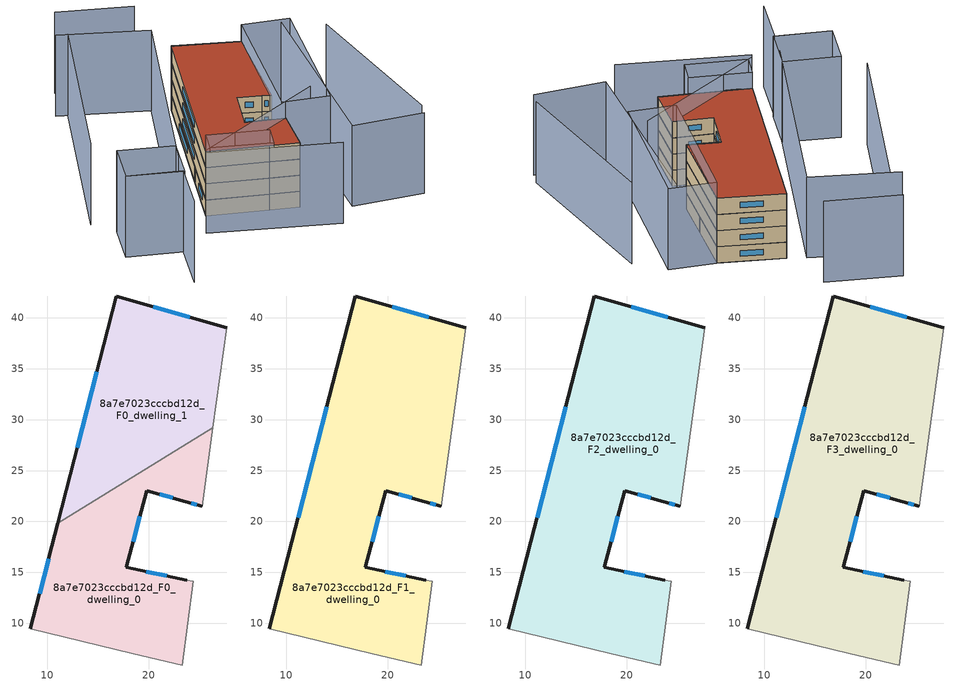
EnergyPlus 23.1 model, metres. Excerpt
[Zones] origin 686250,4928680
8a7e7023cccbd12d_F0_dwelling_0
 floor ground (EU_floor_Construction): 23.29,5.88 24.38,14.11 23.72,14.23 17.79,15.49 19.8,23.03 23.64,21.95 25.25,21.49 26.3,29.2 11.04,19.8 8.36,9.43 18.47,6.98 z0
 wall outside (EU_wall_Construction): 8.36,9.43 11.04,19.8 / 25.25,21.49 23.64,21.95 19.8,23.03 17.79,15.49 23.72,14.23 z0:3
 wall adiabatic (EU_wall_Construction): 23.72,14.23 24.38,14.11 23.29,5.88 18.47,6.98 8.36,9.43 / 26.3,29.2 25.25,21.49 z0:3
 wall to 8a7e7023cccbd12d_F0_dwelling_1 (EU_wall_Construction): 11.04,19.8 26.3,29.2 z0:3
 window (EU_Window_Construction): 19.13,20.52 18.46,18 / 19.76,15.07 21.74,14.65 / 9.26,12.89 10.15,16.34 / 24.71,21.64 24.17,21.8 / 22.36,22.31 21.08,22.67 z1:2
8a7e7023cccbd12d_F0_dwelling_1
 floor ground (EU_floor_Construction): 26.3,29.2 27.64,39.03 16.81,42.16 11.04,19.8 z0
 wall outside (EU_wall_Construction): 11.04,19.8 16.81,42.16 27.64,39.03 z0:3
 wall adiabatic (EU_wall_Construction): 27.64,39.03 26.3,29.2 z0:3
 window (EU_Window_Construction): 20.42,41.12 24.03,40.07 / 12.96,27.25 14.88,34.71 z1:2
8a7e7023cccbd12d_F1_dwelling_0
 floor to 8a7e7023cccbd12d_F0_dwelling_0 (EU_floor_Construction): 23.29,5.88 24.38,14.11 23.72,14.23 17.79,15.49 19.8,23.03 23.64,21.95 25.25,21.49 26.3,29.2 11.04,19.8 8.36,9.43 18.47,6.98 z3
 floor to 8a7e7023cccbd12d_F0_dwelling_1 (EU_floor_Construction): 26.3,29.2 27.64,39.03 16.81,42.16 11.04,19.8 z3
 wall outside (EU_wall_Construction): 8.36,9.43 16.81,42.16 27.64,39.03 / 25.25,21.49 23.64,21.95 19.8,23.03 17.79,15.49 23.72,14.23 z3:6
 wall adiabatic (EU_wall_Construction): 23.72,14.23 24.38,14.11 23.29,5.88 18.47,6.98 8.36,9.43 / 27.64,39.03 25.25,21.49 z3:6
 window (EU_Window_Construction): 19.13,20.52 18.46,18 / 19.76,15.07 21.74,14.65 / 11.18,20.34 13.99,31.25 / 20.42,41.12 24.03,40.07 / 24.71,21.64 24.17,21.8 / 22.36,22.31 21.08,22.67 z4:5
8a7e7023cccbd12d_F2_dwelling_0
 floor to 8a7e7023cccbd12d_F1_dwelling_0 (EU_floor_Construction): 23.29,5.88 24.38,14.11 23.72,14.23 17.79,15.49 19.8,23.03 23.64,21.95 25.25,21.49 27.64,39.03 16.81,42.16 8.36,9.43 18.47,6.98 z6
 wall outside (EU_wall_Construction): 8.36,9.43 16.81,42.16 27.64,39.03 / 25.25,21.49 23.64,21.95 19.8,23.03 17.79,15.49 23.72,14.23 z6:9
 wall adiabatic (EU_wall_Construction): 23.72,14.23 24.38,14.11 23.29,5.88 18.47,6.98 8.36,9.43 / 27.64,39.03 25.25,21.49 z6:9
 window (EU_Window_Construction): 19.13,20.52 18.46,18 / 19.76,15.07 21.74,14.65 / 11.18,20.34 13.99,31.25 / 20.42,41.12 24.03,40.07 / 24.71,21.64 24.17,21.8 / 22.36,22.31 21.08,22.67 z7:8
8a7e7023cccbd12d_F3_dwelling_0
 floor to 8a7e7023cccbd12d_F2_dwelling_0 (EU_floor_Construction): 23.29,5.88 24.38,14.11 23.72,14.23 17.79,15.49 19.8,23.03 23.64,21.95 25.25,21.49 27.64,39.03 16.81,42.16 8.36,9.43 18.47,6.98 z9
 wall outside (EU_wall_Construction): 8.36,9.43 16.81,42.16 27.64,39.03 / 25.25,21.49 23.64,21.95 19.8,23.03 17.79,15.49 23.72,14.23 z9:12
 wall adiabatic (EU_wall_Construction): 23.72,14.23 24.38,14.11 23.29,5.88 18.47,6.98 8.36,9.43 / 27.64,39.03 25.25,21.49 z9:12
 window (EU_Window_Construction): 19.13,20.52 18.46,18 / 19.76,15.07 21.74,14.65 / 11.18,20.34 13.99,31.25 / 20.42,41.12 24.03,40.07 / 24.71,21.64 24.17,21.8 / 22.36,22.31 21.08,22.67 z10:11
 roof outside (EU_roof_Construction): 27.64,39.03 25.25,21.49 23.64,21.95 19.8,23.03 17.79,15.49 23.72,14.23 24.38,14.11 23.29,5.88 18.47,6.98 8.36,9.43 16.81,42.16 z12
shading: 6.24,4.47 27.58,-1.41 / -8.57,2.86 0.56,0.67 / 0.56,0.67 -1.7,-8.76 / 6.56,5.19 29.88,16.86 / 43.8,4.16 40.11,33.67 / 43.25,1.88 31.07,2.85 / 31.07,2.85 33.82,37.25 / -0.86,47.99 13.79,43.34 / 13.79,43.34 1.65,5.12 / 1.03,47.5 -9.55,14.44 / 14.38,51.4 1.91,54.68 / -6.59,10.76 2.71,8.45 / 2.71,8.45 0.75,0.55 / 0.75,0.55 -8.55,2.85 / -8.55,2.85 -6.59,10.76 / 17.45,3.01 7.37,5.6 / 7.37,5.6 8.39,9.56 / 8.39,9.56 18.47,6.98 / 18.47,6.98 17.45,3.01 / 23.71,14.16 27.64,39.03 / 27.64,39.03 35.6,37.77 / 35.6,37.77 31.67,12.9 / 31.67,12.9 23.71,14.16 z0:15
[Building]
EU S2 Campaign: North Axis=0; Terrain=City; Solar Distribution=FullExterior
[Site:Location]
Bologna: Latitude=44.5; Longitude=11.25; Time Zone=1; Elevation=37
[SizingPeriod:WeatherFileDays]
AnnualSizingPeriod: Begin Month=1; Begin Day of Month=1; End Month=12; End Day of Month=31; Day of Week for Start Day=Monday; Use Weather File Daylight Saving Period=No; Use Weather File Rain and Snow Indicators=No
[MATERIAL]
EU_InternalMass_Material: Roughness=MediumRough; Thickness=0.1; Conductivity=1; Density=1800; Specific Heat=900; Thermal Absorptance=0.9; Solar Absorptance=0.7; Visible Absorptance=0.7
[MATERIAL:NOMASS] Roughness=MediumRough; Thermal Absorptance=0.9; Solar Absorptance=0.7; Visible Absorptance=0.7
Name | Thermal Resistance
EU_wall_NoMass | 0.937881
EU_roof_NoMass | 0.548572
EU_floor_NoMass | 0.71348
[WINDOWMATERIAL:SIMPLEGLAZINGSYSTEM]
EU_Window_SimpleGlazing: UFactor=4.25633; Solar Heat Gain Coefficient=0.85; Visible Transmittance=0.85
[CONSTRUCTION]
EU_wall_Construction: EU_wall_NoMass
EU_roof_Construction: EU_roof_NoMass
EU_floor_Construction: EU_floor_NoMass
EU_InternalMass_Construction: EU_InternalMass_Material
EU_Window_Construction: EU_Window_SimpleGlazing
[ZONE] Type=1; Multiplier=1; Ceiling Height=autocalculate; Floor Area=autocalculate; Part of Total Floor Area=Yes
Name | Volume
8a7e7023cccbd12d_F0_dwelling_0 | 596.615
8a7e7023cccbd12d_F1_dwelling_0; 8a7e7023cccbd12d_F2_dwelling_0; 8a7e7023cccbd12d_F3_dwelling_0 | 1193.2
8a7e7023cccbd12d_F0_dwelling_1 | 596.6
[INTERNALMASS] Construction=EU_InternalMass_Construction
Name | Zone or ZoneList | Surface Area
8a7e7023cccbd12d_F0_dwelling_0_EU_InternalMass | 8a7e7023cccbd12d_F0_dwelling_0 | 198.872
8a7e7023cccbd12d_F0_dwelling_1_EU_InternalMass | 8a7e7023cccbd12d_F0_dwelling_1 | 198.867
8a7e7023cccbd12d_F1_dwelling_0_EU_InternalMass | 8a7e7023cccbd12d_F1_dwelling_0 | 397.733
8a7e7023cccbd12d_F2_dwelling_0_EU_InternalMass | 8a7e7023cccbd12d_F2_dwelling_0 | 397.733
8a7e7023cccbd12d_F3_dwelling_0_EU_InternalMass | 8a7e7023cccbd12d_F3_dwelling_0 | 397.733
[OTHEREQUIPMENT] Fuel Type=Electricity; Design Level Calculation Method=Watts/Area; Power per Zone Floor Area=1; Fraction Latent=0; Fraction Radiant=0; Fraction Lost=0; Carbon Dioxide Generation Rate=0; EndUse Subcategory=EU_Step8_InternalGains
Name | Zone or ZoneList or Space or SpaceList | Schedule
EU_Step8_InternalGain_8a7e7023cccbd12d_F0_dwelling_0_f000 | 8a7e7023cccbd12d_F0_dwelling_0 | EU_Step8_GainSchedule_8a7e7023cccbd12d_F0_dwelling_0_f000
EU_Step8_InternalGain_8a7e7023cccbd12d_F0_dwelling_1_f000 | 8a7e7023cccbd12d_F0_dwelling_1 | EU_Step8_GainSchedule_8a7e7023cccbd12d_F0_dwelling_1_f000
EU_Step8_InternalGain_8a7e7023cccbd12d_F1_dwelling_0_f000 | 8a7e7023cccbd12d_F1_dwelling_0 | EU_Step8_GainSchedule_8a7e7023cccbd12d_F1_dwelling_0_f000
EU_Step8_InternalGain_8a7e7023cccbd12d_F2_dwelling_0_f000 | 8a7e7023cccbd12d_F2_dwelling_0 | EU_Step8_GainSchedule_8a7e7023cccbd12d_F2_dwelling_0_f000
EU_Step8_InternalGain_8a7e7023cccbd12d_F3_dwelling_0_f000 | 8a7e7023cccbd12d_F3_dwelling_0 | EU_Step8_GainSchedule_8a7e7023cccbd12d_F3_dwelling_0_f000
[ZONEVENTILATION:DESIGNFLOWRATE] Schedule=EU_AlwaysOn; Design Flow Rate Calculation Method=AirChanges/Hour; Air Changes per Hour=0.687892; Ventilation Type=Natural; Fan Pressure Rise=0; Fan Total Efficiency=1; Constant Term Coefficient=1; Temperature Term Coefficient=0; Velocity Term Coefficient=0; Velocity Squared Term Coefficient=0; Minimum Indoor Temperature=-100; Maximum Indoor Temperature=100; Delta Temperature=-100; Minimum Outdoor Temperature=-100; Maximum Outdoor Temperature=100; Maximum Wind Speed=40
Name | Zone or ZoneList or Space or SpaceList
EU_ConstantAir_8a7e7023cccbd12d_F0_dwelling_0 | 8a7e7023cccbd12d_F0_dwelling_0
EU_ConstantAir_8a7e7023cccbd12d_F0_dwelling_1 | 8a7e7023cccbd12d_F0_dwelling_1
EU_ConstantAir_8a7e7023cccbd12d_F1_dwelling_0 | 8a7e7023cccbd12d_F1_dwelling_0
EU_ConstantAir_8a7e7023cccbd12d_F2_dwelling_0 | 8a7e7023cccbd12d_F2_dwelling_0
EU_ConstantAir_8a7e7023cccbd12d_F3_dwelling_0 | 8a7e7023cccbd12d_F3_dwelling_0
[HVACTEMPLATE:THERMOSTAT] Constant Heating Setpoint=20; Constant Cooling Setpoint=50
EU_HeatOnly_8a7e7023cccbd12d_F0_dwelling_0; EU_HeatOnly_8a7e7023cccbd12d_F0_dwelling_1; EU_HeatOnly_8a7e7023cccbd12d_F1_dwelling_0; EU_HeatOnly_8a7e7023cccbd12d_F2_dwelling_0; EU_HeatOnly_8a7e7023cccbd12d_F3_dwelling_0
[HVACTEMPLATE:ZONE:IDEALLOADSAIRSYSTEM] System Availability Schedule=EU_AlwaysOn; Maximum Heating Supply Air Temperature=50; Minimum Cooling Supply Air Temperature=13; Maximum Heating Supply Air Humidity Ratio=0.0156; Minimum Cooling Supply Air Humidity Ratio=0.0077; Heating Limit=NoLimit; Cooling Limit=NoLimit; Heating Availability Schedule=EU_AlwaysOn; Cooling Availability Schedule=EU_CoolingOff; Dehumidification Control Type=ConstantSensibleHeatRatio; Cooling Sensible Heat Ratio=0.7; Dehumidification Setpoint=60; Humidification Control Type=None; Humidification Setpoint=30; Outdoor Air Method=None; Outdoor Air Flow Rate per Person=0.00944; Outdoor Air Flow Rate per Zone Floor Area=0; Outdoor Air Flow Rate per Zone=0; Demand Controlled Ventilation Type=None; Outdoor Air Economizer Type=NoEconomizer; Heat Recovery Type=None; Sensible Heat Recovery Effectiveness=0.7; Latent Heat Recovery Effectiveness=0.65
Name | Template Thermostat
8a7e7023cccbd12d_F0_dwelling_0 | EU_HeatOnly_8a7e7023cccbd12d_F0_dwelling_0
8a7e7023cccbd12d_F0_dwelling_1 | EU_HeatOnly_8a7e7023cccbd12d_F0_dwelling_1
8a7e7023cccbd12d_F1_dwelling_0 | EU_HeatOnly_8a7e7023cccbd12d_F1_dwelling_0
8a7e7023cccbd12d_F2_dwelling_0 | EU_HeatOnly_8a7e7023cccbd12d_F2_dwelling_0
8a7e7023cccbd12d_F3_dwelling_0 | EU_HeatOnly_8a7e7023cccbd12d_F3_dwelling_0
[SIZING:ZONE] Zone Cooling Design Supply Air Temperature Input Method=SupplyAirTemperature; Zone Cooling Design Supply Air Temperature=13; Zone Heating Design Supply Air Temperature Input Method=SupplyAirTemperature; Zone Heating Design Supply Air Temperature=50; Zone Cooling Design Supply Air Humidity Ratio=0.008; Zone Heating Design Supply Air Humidity Ratio=0.008; Cooling Design Air Flow Method=DesignDay; Cooling Design Air Flow Rate=0; Cooling Minimum Air Flow per Zone Floor Area=0.000762; Cooling Minimum Air Flow=0; Cooling Minimum Air Flow Fraction=0.2; Heating Design Air Flow Method=DesignDay; Heating Design Air Flow Rate=0; Heating Maximum Air Flow per Zone Floor Area=0.002032; Heating Maximum Air Flow=0.141576; Heating Maximum Air Flow Fraction=0.3; Account for Dedicated Outdoor Air System=No; Dedicated Outdoor Air System Control Strategy=NeutralSupplyAir; Dedicated Outdoor Air Low Setpoint Temperature for Design=autosize; Dedicated Outdoor Air High Setpoint Temperature for Design=autosize; Zone Load Sizing Method=Sensible Load Only No Latent Load; Zone Latent Cooling Design Supply Air Humidity Ratio Input Method=HumidityRatioDifference; Zone Cooling Design Supply Air Humidity Ratio Difference=0.005; Zone Latent Heating Design Supply Air Humidity Ratio Input Method=HumidityRatioDifference; Zone Humidification Design Supply Air Humidity Ratio Difference=0.005
8a7e7023cccbd12d_F0_dwelling_0; 8a7e7023cccbd12d_F0_dwelling_1; 8a7e7023cccbd12d_F1_dwelling_0; 8a7e7023cccbd12d_F2_dwelling_0; 8a7e7023cccbd12d_F3_dwelling_0
[SCHEDULE:CONSTANT]
Name | Hourly Value
EU_AlwaysOn | 1
EU_CoolingOff | 0
[SCHEDULE:FILE] Column Number=1; Rows to Skip at Top=0; Number of Hours of Data=8760; Column Separator=Comma; Interpolate to Timestep=No; Minutes per Item=60; Adjust Schedule for Daylight Savings=Yes
Name | File
EU_Step8_GainSchedule_8a7e7023cccbd12d_F0_dwelling_0_f000 | ../../schedules/8a7e7023cccbd12d/8a7e7023cccbd12d_F0_dwelling_0_f000_gain.csv
EU_Step8_GainSchedule_8a7e7023cccbd12d_F0_dwelling_1_f000 | ../../schedules/8a7e7023cccbd12d/8a7e7023cccbd12d_F0_dwelling_1_f000_gain.csv
EU_Step8_GainSchedule_8a7e7023cccbd12d_F1_dwelling_0_f000 | ../../schedules/8a7e7023cccbd12d/8a7e7023cccbd12d_F1_dwelling_0_f000_gain.csv
EU_Step8_GainSchedule_8a7e7023cccbd12d_F2_dwelling_0_f000 | ../../schedules/8a7e7023cccbd12d/8a7e7023cccbd12d_F2_dwelling_0_f000_gain.csv
EU_Step8_GainSchedule_8a7e7023cccbd12d_F3_dwelling_0_f000 | ../../schedules/8a7e7023cccbd12d/8a7e7023cccbd12d_F3_dwelling_0_f000_gain.csv
